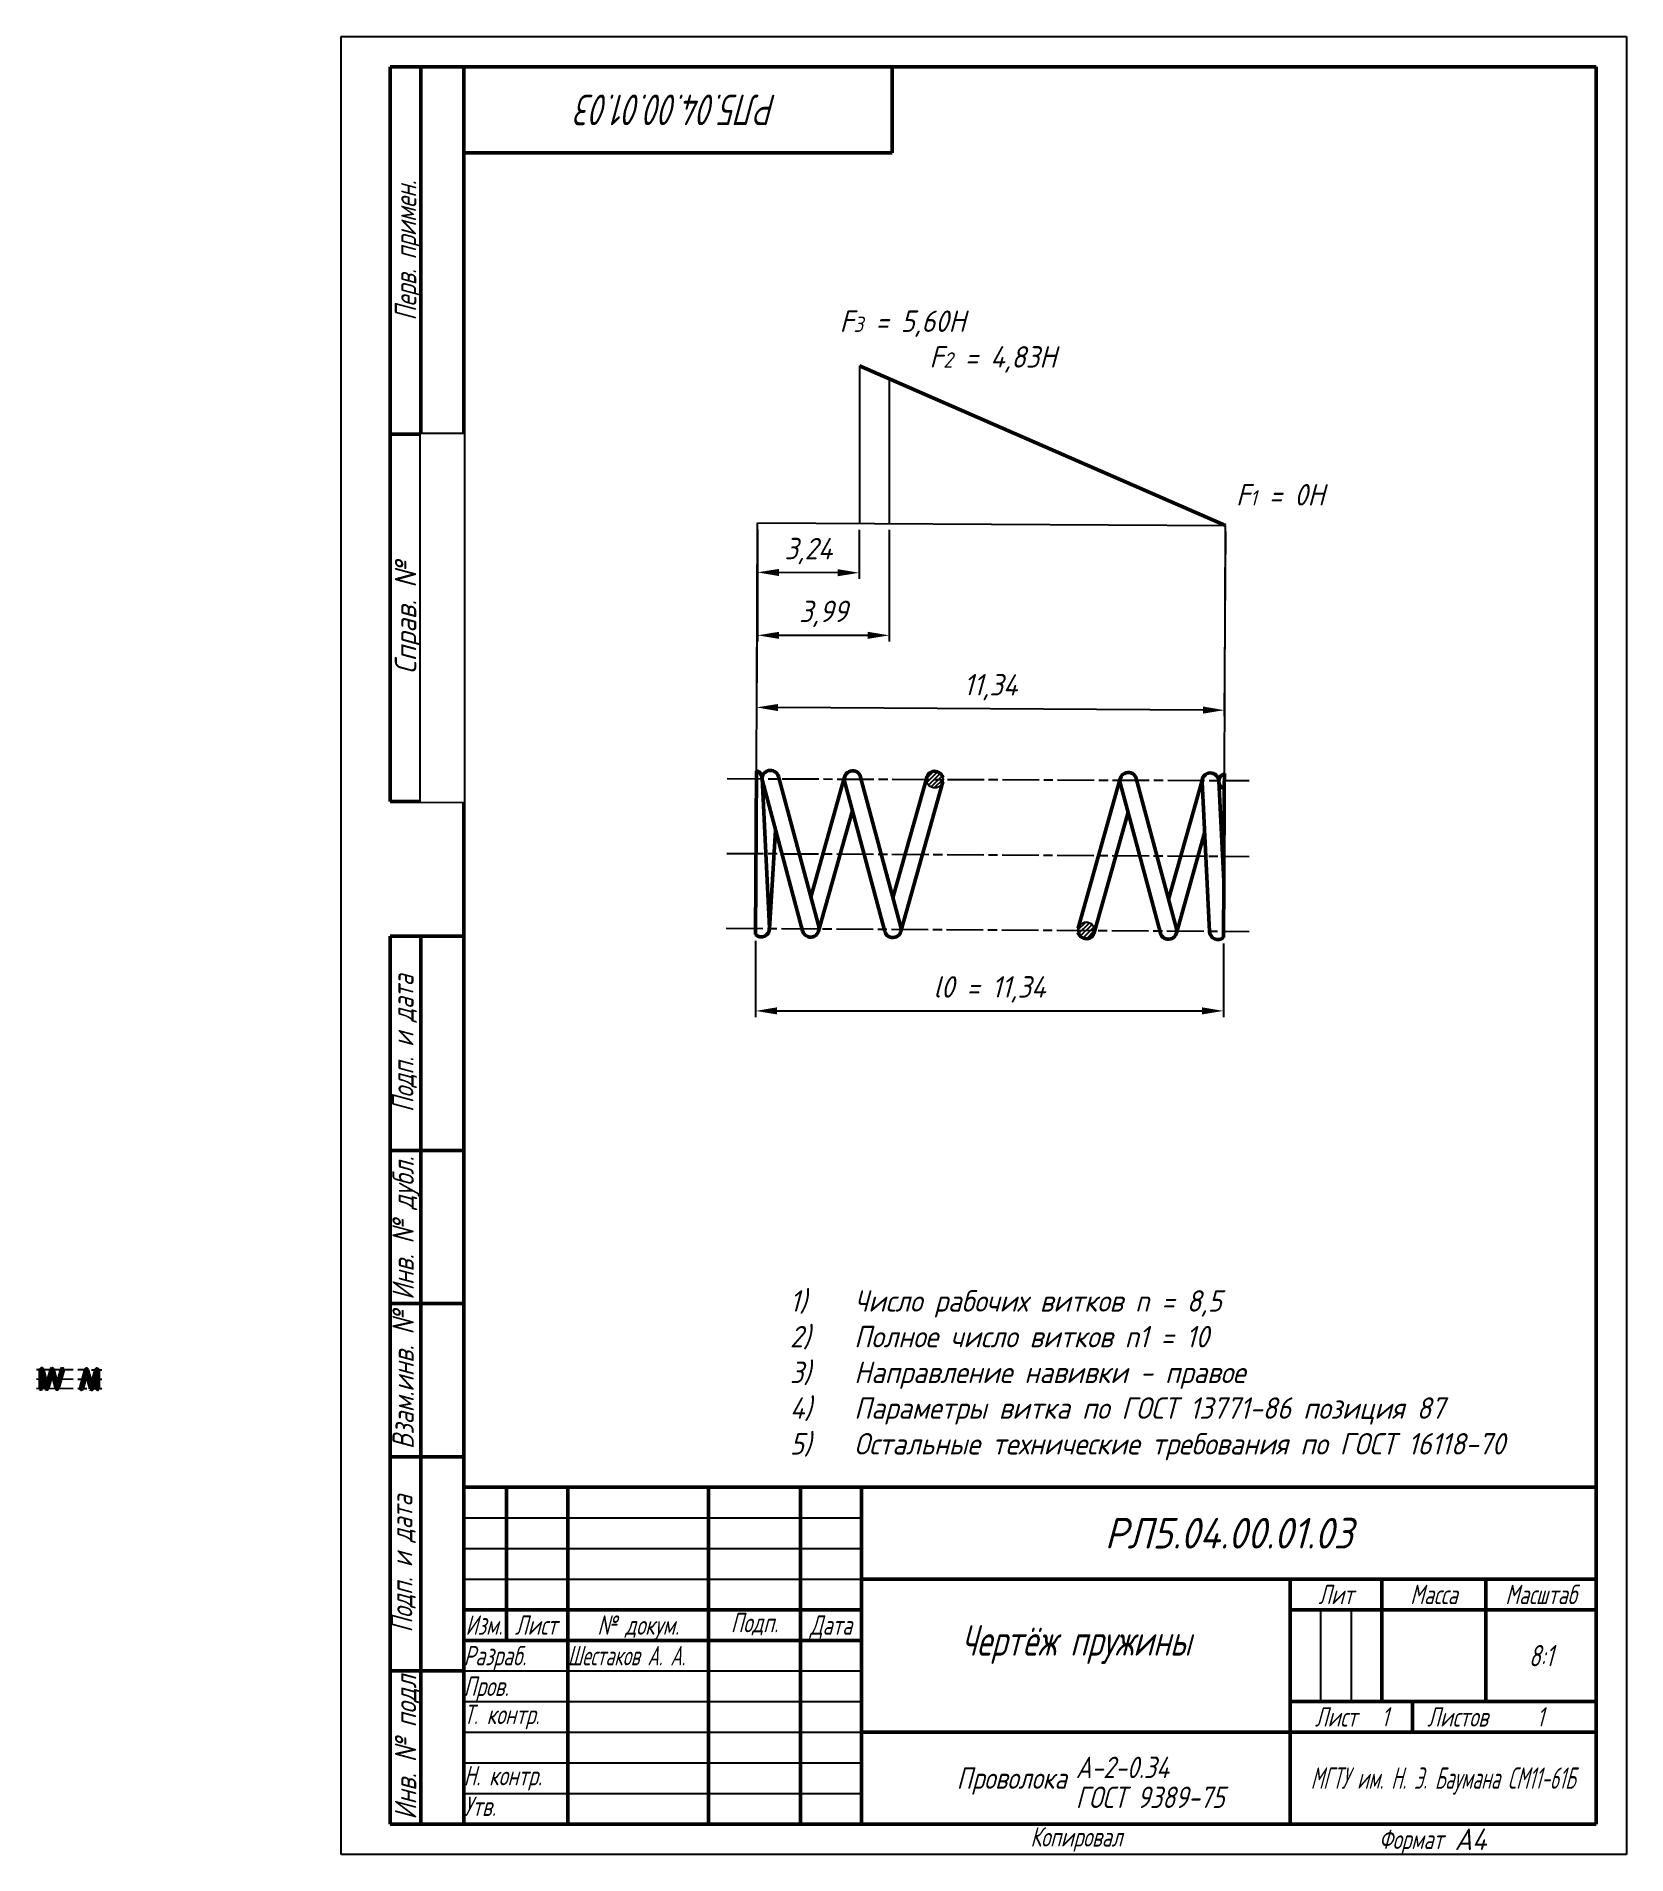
# Model space of a CAD drawing. Header units: millimetres. Extents: x -50 to 210, y 0 to 297.
import ezdxf
from ezdxf.enums import TextEntityAlignment as Align

# ---------------------------------------------------------------- set-up
doc = ezdxf.new("R2010")
doc.units = ezdxf.units.MM
doc.set_wipeout_variables(frame=1)
doc.linetypes.add('AM_ISO08W050', pattern=[18, 12, -1.5, 3, -1.5])
doc.linetypes.add('AM_ISO08W050x2', pattern=[9, 6, -0.75, 1.5, -0.75])
for name, color, linetype, lineweight in [('AM_0N', 7, 'Continuous', 50), ('AM_4', 3, 'Continuous', 25), ('AM_5', 3, 'Continuous', 25), ('AM_7N', 4, 'AM_ISO08W050', 25), ('AM_8', 1, 'Continuous', 25), ('AM_BOR', 7, 'Continuous', 50)]:
    doc.layers.add(name, color=color, linetype=linetype, lineweight=lineweight)
doc.styles.add('ACGOSTTS', font='geniso.shx', dxfattribs={"oblique": 15})
doc.styles.get("Standard").update_dxf_attribs({"font": 'geniso.shx', "oblique": 15})
doc.dimstyles.new('AM_GOST$0', dxfattribs={"dimtxt": 3.5, "dimasz": 3.5, "dimexe": 1, "dimexo": 1, "dimgap": 1.5, "dimtad": 1, "dimtoh": 1, "dimtxsty": 'Standard', "dimcen": 0, "dimclrd": 256, "dimclre": 256, "dimclrt": 2, "dimadec": 0, "dimazin": 2, "dimtp": 0.1, "dimtm": 0.1, "dimtfac": 0.71, "dimtdec": 3, "dimtmove": 0, "dimatfit": 3, "dimfxl": 1, "dimtolj": 1, "dimlwd": -1, "dimlwe": -1, "dimarcsym": 1})
pattern_1 = [(45, (46.06143, 76.0394), (-0.3535534, 0.3535534), [])]

# ---------------------------------------------------------------- blocks, each defined once
blk = doc.blocks.new('GOST_A4')
at = {"layer": 'AM_BOR', "color": 1, "lineweight": 25}
for p, q in [((0, 0), (0, 297)), ((0, 297), (210, 297)), ((210, 297), (210, 0)), ((210, 0), (0, 0))]:
    blk.add_line(p, q, dxfattribs=at)
at = {"layer": 'AM_BOR', "color": 7, "lineweight": 50}
for p, q in [((20, 5), (20, 292)), ((20, 292), (205, 292)), ((205, 292), (205, 5)), ((205, 5), (20, 5))]:
    blk.add_line(p, q, dxfattribs=at)
blk = doc.blocks.new('GOST_FORM1')
at = {"layer": 'AM_BOR', "color": 7, "lineweight": 50}
for p, q in [((-185, 0), (-185, 55)), ((-185, 55), (0, 55)), ((-178, 55), (-178, 30)), ((-168, 55), (-168, 0)), ((-145, 55), (-145, 0)), ((-130, 55), (-130, 0)), ((-120, 55), (-120, 0)), ((0, 55), (0, 0)), ((-120, 40), (0, 40)), ((-50, 40), (-50, 0)), ((-35, 40), (-35, 20)), ((-18, 40), (-18, 20)), ((-185, 35), (-120, 35)), ((-50, 35), (0, 35)), ((-185, 30), (-120, 30)), ((-50, 20), (0, 20)), ((-30, 20), (-30, 15)), ((-120, 15), (0, 15)), ((0, 0), (-185, 0))]:
    blk.add_line(p, q, dxfattribs=at)
at = {"layer": 'AM_BOR', "color": 1, "lineweight": 25}
for p, q in [((-185, 50), (-120, 50)), ((-185, 45), (-120, 45)), ((-185, 40), (-120, 40)), ((-45, 35), (-45, 20)), ((-40, 35), (-40, 20)), ((-185, 25), (-120, 25)), ((-185, 20), (-120, 20)), ((-185, 15), (-120, 15)), ((-185, 10), (-120, 10)), ((-185, 5), (-120, 5))]:
    blk.add_line(p, q, dxfattribs=at)
at = {"layer": 'AM_BOR', "color": 1, "lineweight": 25, "style": 'ACGOSTTS', "oblique": 15, "width": 0.8}
for s, p in [('Лит', (-42.5, 37.5)), ('Масса', (-26.5, 37.5)), ('Масштаб', (-9, 37.5)), ('Изм.', (-181.7, 32.5)), ('Лист', (-173.2, 32.5)), ('№ докум.', (-156.5, 32.5)), ('Подп.', (-137.5, 32.9)), ('Дата', (-125, 32.5)), ('Лист', (-42.5, 17.5)), ('Листов', (-22.62, 17.5)), ('Копировал', (-84.92, -2.1))]:
    blk.add_text(s, height=3.17, dxfattribs=at).set_placement(p, align=Align.MIDDLE_CENTER)
for s, p in [('Разраб.', (-185, 27.5)), ('Пров.', (-185, 22.5)), ('Т. контр.', (-185, 17.9)), ('Н. контр.', (-185, 7.9)), ('Утв.', (-185, 2.9))]:
    blk.add_text(s, height=3.17, dxfattribs=at).set_placement(p, align=Align.MIDDLE_LEFT)
blk.add_text('Формат', height=3.17, dxfattribs=at).set_placement((-25, -2.5), align=Align.MIDDLE_RIGHT)
at = {"layer": 'AM_BOR', "color": 2, "lineweight": 25, "style": 'ACGOSTTS', "oblique": 15}
for tag, height, p in [('GEN-TITLE-PARTNO{23}', 5, (-60, 47.5)), ('GEN-TITLE-CMPNY{13}', 3.5, (-25, 7.5))]:
    blk.add_attdef(tag, text='', height=height, dxfattribs=at).set_placement(p, align=Align.MIDDLE_CENTER)
at = {"layer": 'AM_BOR', "color": 2, "lineweight": 25, "style": 'ACGOSTTS', "oblique": 15, "width": 0.8}
for tag, height, p in [('GEN-TITLE-DES1{13}', 5, (-85, 30)), ('GEN-TITLE-LIT1{1}', 3.5, (-47.9, 27.5)), ('GEN-TITLE-LIT2{1.1}', 3.5, (-42.9, 27.5)), ('GEN-TITLE-LIT3{1.1}', 3.5, (-37.9, 27.5)), ('GEN-TITLE-WT{4}', 3.5, (-27, 27.5)), ('GEN-TITLE-SCA{6}', 3.5, (-9, 27.5)), ('GEN-TITLE-DES2{21}', 3.17, (-85, 19.5)), ('GEN-TITLE-SHEET{2.2}', 3.17, (-34.5, 17.5)), ('GEN-TITLE-NUMSHTS{5}', 3.17, (-9.12, 17.5))]:
    blk.add_attdef(tag, text='', height=height, dxfattribs=at).set_placement(p, align=Align.MIDDLE_CENTER)
at = {"layer": 'AM_BOR', "color": 2, "lineweight": 25, "style": 'ACGOSTTS', "oblique": 15}
for tag, height, width, p in [('GEN-TITLE-NAME{6.5}', 3.17, 0.8, (-168, 27.5)), ('GEN-TITLE-CHKM{6.5}', 3.17, 0.8, (-168, 22.5)), ('GEN-TITLE-ENG{6.5}', 3.17, 0.8, (-168, 17.5)), ('GEN-TITLE-AUTH{6.5}', 3.17, 0.8, (-168, 12.5)), ('GEN-TITLE-APPD{6.5}', 3.17, 0.8, (-168, 7.5)), ('GEN-TITLE-MAT2{9}', 3.5, 0.9, (-85, 9.25)), ('GEN-TITLE-MAT3{9}', 3.5, 0.9, (-85, 4.37)), ('GEN-TITLE-APPM{6.5}', 3.17, 0.8, (-168, 2.5))]:
    blk.add_attdef(tag, text='', height=height, dxfattribs=dict(at, width=width)).set_placement(p, align=Align.MIDDLE_LEFT)
at = {"layer": 'AM_BOR', "color": 1, "lineweight": 25, "style": 'ACGOSTTS', "oblique": 15, "width": 0.8}
blk.add_attdef('GEN-TITLE-AUTHT{5}', text='', height=3.17, dxfattribs=at).set_placement((-185, 12.9), align=Align.MIDDLE_LEFT)
at = {"layer": 'AM_BOR', "color": 2, "lineweight": 25, "style": 'ACGOSTTS', "oblique": 15, "width": 0.9}
blk.add_attdef('GEN-TITLE-MAT1{9}', text='', height=3.5, dxfattribs=at).set_placement((-86.5, 7.5), align=Align.MIDDLE_RIGHT)
at = {"layer": 'AM_BOR', "color": 2, "lineweight": 25, "style": 'ACGOSTTS', "oblique": 15}
blk.add_attdef('GEN-TITLE-SIZ{15.7}', text='', height=3.5, dxfattribs=at).set_placement((-23.1, -2.5), align=Align.MIDDLE_LEFT)
blk = doc.blocks.new('GOST_EXT12')
at = {"layer": 'AM_BOR', "color": 7, "lineweight": 50, "ltscale": 0.3}
for p, q in [((0, 287), (-12, 287)), ((-12, 287), (-12, 167)), ((-7, 167), (-7, 287)), ((0, 167), (0, 287)), ((-12, 227), (0, 227)), ((-12, 167), (0, 167))]:
    blk.add_line(p, q, dxfattribs=at)
at = {"layer": 'AM_BOR', "color": 7, "lineweight": 50}
for p, q in [((0, 145), (-12, 145)), ((-12, 145), (-12, 110)), ((-12, 0), (-12, 145)), ((-7, 0), (-7, 145)), ((0, 145), (0, 0)), ((0, 110), (-12, 110)), ((-12, 110), (-12, 85)), ((0, 85), (-12, 85)), ((-12, 85), (-12, 60)), ((0, 60), (-12, 60)), ((-12, 60), (-12, 25)), ((0, 25), (-12, 25)), ((-12, 25), (-12, 0)), ((0, 0), (-12, 0))]:
    blk.add_line(p, q, dxfattribs=at)
at = {"layer": 'AM_BOR', "color": 1, "lineweight": 25, "style": 'ACGOSTTS', "oblique": 15}
for s, width, p in [('Перв. примен.', 0.821392, (-9.5, 257)), ('Подп. и дата', 0.842977, (-9.95, 127.5)), ('Инв. № дубл.', 0.891828, (-9.9, 97.31)), ('Взам.инв. №', 0.899981, (-9.9, 72.5)), ('Подп. и дата', 0.842977, (-10.13, 42.5)), ('Инв. № подл', 0.910904, (-9.5, 12.5))]:
    blk.add_text(s, height=3.5, rotation=90, dxfattribs=dict(at, width=width)).set_placement(p, align=Align.MIDDLE_CENTER)
blk.add_text('Справ. №', height=3.5, rotation=90, dxfattribs=at).set_placement((-9.5, 197), align=Align.MIDDLE_CENTER)
at = {"layer": 'AM_BOR', "color": 2, "lineweight": 25, "style": 'ACGOSTTS', "oblique": 15, "width": 0.8}
for tag, p in [('GEN-TITLE-FREF{16}', (-3.5, 257)), ('GEN-TITLE-RPARTNO{16}', (-3.5, 197)), ('GEN-TITLE-SDT2{10}', (-3.5, 127.5)), ('GEN-TITLE-CSTKN{7}', (-3.5, 97.5)), ('GEN-TITLE-RSTKN{7}', (-3.5, 72.5)), ('GEN-TITLE-SDT1{10}', (-3.5, 42.5)), ('GEN-TITLE-STKN{7}', (-3.5, 12.5))]:
    blk.add_attdef(tag, text='', height=3.17, rotation=90, dxfattribs=at).set_placement(p, align=Align.MIDDLE_CENTER)
blk.add_wipeout([(-7, 227), (-7, 167), (0, 167), (0, 227)])
blk = doc.blocks.new('GOST_EXT3_L')
at = {"layer": 'AM_BOR', "color": 7, "lineweight": 50}
for p, q in [((0, 0), (70, 0)), ((0, -14), (0, 0)), ((70, 0), (70, -14)), ((70, -14), (0, -14))]:
    blk.add_line(p, q, dxfattribs=at)
at = {"layer": 'AM_BOR', "color": 2, "lineweight": 25, "style": 'ACGOSTTS', "oblique": 15, "width": 0.8}
blk.add_attdef('GEN-TITLE-PARTNO{11.7}', text='', height=5, rotation=180, dxfattribs=at).set_placement((35, -7), align=Align.MIDDLE_CENTER)
blk = doc.blocks.new('*D6')
at = {"layer": 'AM_5', "linetype": 'ByBlock', "transparency": 16777216}
for p, q in [((67.69, 149.27), (67.69, 136.82)), ((144.11, 148.82), (144.11, 136.82)), ((71.19, 137.82), (140.61, 137.82))]:
    blk.add_line(p, q, dxfattribs=at)
at = {"layer": 'AM_5', "transparency": 16777216}
for points in [[(71.19, 138.4), (71.19, 137.24), (67.69, 137.82)], [(140.61, 138.4), (140.61, 137.24), (144.11, 137.82)]]:
    blk.add_solid(points, dxfattribs=at)
at = {"layer": 'Defpoints', "color": 0, "transparency": 16777216}
for p in [(67.69, 150.27), (144.11, 149.82), (144.11, 137.82)]:
    blk.add_point(p, dxfattribs=at)
at = {"layer": 'AM_5', "color": 2, "transparency": 16777216, "insert": (105.9, 141.33), "char_height": 3.5, "attachment_point": 5}
blk.add_mtext('\\A1;l0 = 11,34', dxfattribs=at)
blk = doc.blocks.new('*D7')
at = {"layer": 'AM_5', "linetype": 'ByBlock', "transparency": 16777216}
for p, q in [((68.02, 216.44), (67.98, 208.45)), ((84.63, 216.37), (84.6, 208.38)), ((81.1, 209.39), (71.49, 209.43))]:
    blk.add_line(p, q, dxfattribs=at)
at = {"layer": 'AM_5', "transparency": 16777216}
for points in [[(71.49, 210.01), (71.49, 208.85), (67.99, 209.45)], [(81.11, 209.97), (81.1, 208.81), (84.6, 209.38)]]:
    blk.add_solid(points, dxfattribs=at)
at = {"layer": 'Defpoints', "color": 0, "transparency": 16777216}
for p in [(68.02, 217.44), (84.64, 217.37), (67.99, 209.45)]:
    blk.add_point(p, dxfattribs=at)
at = {"layer": 'AM_5', "color": 2, "transparency": 16777216, "insert": (76.31, 212.92), "char_height": 3.5, "attachment_point": 5, "rotation": 359.7588}
blk.add_mtext('\\A1;3,24', dxfattribs=at)
blk = doc.blocks.new('*D8')
at = {"layer": 'AM_5', "linetype": 'ByBlock', "transparency": 16777216}
for p, q in [((68.02, 216.46), (68.02, 198.16)), ((89.5, 216.37), (89.5, 198.16)), ((86, 199.16), (71.52, 199.16))]:
    blk.add_line(p, q, dxfattribs=at)
at = {"layer": 'AM_5', "transparency": 16777216}
for points in [[(71.52, 199.74), (71.52, 198.58), (68.02, 199.16)], [(86, 199.74), (86, 198.58), (89.5, 199.16)]]:
    blk.add_solid(points, dxfattribs=at)
at = {"layer": 'Defpoints', "color": 0, "transparency": 16777216}
for p in [(68.02, 217.46), (89.5, 217.37), (68.02, 199.16)]:
    blk.add_point(p, dxfattribs=at)
at = {"layer": 'AM_5', "color": 2, "transparency": 16777216, "insert": (78.76, 202.67), "char_height": 3.5, "attachment_point": 5}
blk.add_mtext('\\A1;3,99', dxfattribs=at)
blk = doc.blocks.new('*D9')
at = {"layer": 'AM_5', "linetype": 'ByBlock', "transparency": 16777216}
for p, q in [((68.02, 216.42), (67.84, 186.39)), ((144.44, 216.1), (144.26, 185.94)), ((140.76, 186.96), (71.34, 187.37))]:
    blk.add_line(p, q, dxfattribs=at)
at = {"layer": 'AM_5', "transparency": 16777216}
for points in [[(71.35, 187.95), (71.34, 186.79), (67.84, 187.39)], [(140.77, 187.54), (140.76, 186.37), (144.26, 186.94)]]:
    blk.add_solid(points, dxfattribs=at)
at = {"layer": 'Defpoints', "color": 0, "transparency": 16777216}
for p in [(68.02, 217.42), (144.44, 217.1), (67.84, 187.39)]:
    blk.add_point(p, dxfattribs=at)
at = {"layer": 'AM_5', "color": 2, "transparency": 16777216, "insert": (106.07, 190.68), "char_height": 3.5, "attachment_point": 5, "rotation": 359.6592}
blk.add_mtext('\\A1;11,34', dxfattribs=at)

msp = doc.modelspace()

# ---------------------------------------------------------------- hatches: boundary and pattern name
at = {"layer": 'AM_8'}
h = msp.add_hatch(dxfattribs=at)
h.set_pattern_fill('_U', color=256, scale=0.5, angle=45, style=0, pattern_type=0)
h.set_pattern_definition(pattern_1)
edge = h.paths.add_edge_path()
edge.add_arc((96.961, 175.591), 1.36, 344.32756, 588.58412)
edge.add_arc((96.961, 175.591), 1.36, 228.58412, 344.32756)
h = msp.add_hatch(dxfattribs=at)
h.set_pattern_fill('_U', color=256, scale=0.5, angle=45, style=0, pattern_type=0)
h.set_pattern_definition(pattern_1)
edge = h.paths.add_edge_path()
edge.add_arc((121.715, 150.964), 1.36, 164.32756, 425.16831)
edge.add_arc((121.715, 150.964), 1.36, 65.16831, 164.32756)

# ---------------------------------------------------------------- linework, layer by layer
for centre, radius in [((96.961, 175.591), 1.36), ((121.715, 150.964), 1.36), ((-45.563, 79.227), 0.17), ((-42.468, 76.149), 0.17)]:
    msp.add_circle(centre, radius)
at = {"layer": 'AM_0N'}
for p, q in [((144.444, 217.101), (84.638, 243.195)), ((67.852, 177.047), (67.693, 150.273)), ((69.966, 151.347), (68.749, 175.835)), ((68.753, 175.759), (68.758, 175.835)), ((68.801, 175.399), (75.367, 150.88)), ((77.995, 151.583), (71.429, 176.103)), ((82.228, 176.038), (76.711, 156.375)), ((82.224, 175.319), (88.79, 150.8)), ((91.417, 151.503), (84.852, 176.023)), ((95.651, 175.959), (90.134, 156.295)), ((127.262, 175.771), (120.405, 151.331)), ((136.451, 151.235), (129.886, 175.755)), ((140.685, 175.691), (135.168, 156.027)), ((140.636, 175.256), (141.853, 150.768)), ((144.168, 158.978), (143.353, 175.391)), ((143.357, 175.315), (143.361, 175.391)), ((144.258, 174.028), (144.273, 176.592)), ((91.413, 150.784), (98.27, 175.224)), ((127.258, 175.051), (133.824, 150.532)), ((144.258, 174.028), (144.168, 158.978)), ((77.99, 150.864), (83.507, 170.528)), ((123.024, 150.596), (128.541, 170.26)), ((70.959, 167.34), (69.965, 151.196)), ((136.447, 150.516), (141.05, 166.923)), ((144.114, 149.818), (144.168, 158.978)), ((-49.201, 79.409), (-49.221, 76.062)), ((-49.089, 79.248), (-49.088, 79.258)), ((-48.937, 76.197), (-49.089, 79.258)), ((-49.083, 79.203), (-48.262, 76.138)), ((-48.813, 78.196), (-48.937, 76.178)), ((-47.934, 76.226), (-48.754, 79.291)), ((-47.404, 79.283), (-48.094, 76.825)), ((-47.934, 76.136), (-47.244, 78.594)), ((-47.405, 79.193), (-46.584, 76.128)), ((-46.256, 76.216), (-47.076, 79.281)), ((-45.726, 79.273), (-46.416, 76.815)), ((-46.256, 76.126), (-45.399, 79.181)), ((-41.775, 79.25), (-42.632, 76.195)), ((-42.305, 76.103), (-41.615, 78.561)), ((-41.776, 79.16), (-40.955, 76.095)), ((-40.626, 76.183), (-41.447, 79.248)), ((-40.097, 79.24), (-40.787, 76.782)), ((-40.627, 76.093), (-40.052, 78.144)), ((-40.103, 79.185), (-39.951, 76.124)), ((-39.662, 77.151), (-39.764, 79.202)), ((-39.763, 79.193), (-39.763, 79.202)), ((-39.651, 79.032), (-39.662, 77.151)), ((-39.651, 79.032), (-39.649, 79.352)), ((-39.669, 76.006), (-39.662, 77.151))]:
    msp.add_line(p, q, dxfattribs=at)
for centre, radius, start, end in [((67.391, 175.767), 1.36, 2.84391, 70.18795), ((70.115, 175.751), 1.36, 14.99078, 194.99078), ((83.538, 175.671), 1.36, 14.99078, 194.99078), ((96.961, 175.591), 1.36, 14.99078, 194.99078), ((128.572, 175.403), 1.36, 14.99078, 194.99078), ((141.995, 175.323), 1.36, 2.84391, 182.84391), ((144.719, 175.307), 1.36, 109.13039, 250.18795), ((76.681, 151.231), 1.36, 194.99078, 14.99078), ((90.104, 151.152), 1.36, 194.99078, 14.99078), ((68.607, 151.279), 1.36, 227.72984, 2.84391), ((121.715, 150.964), 1.36, 194.99078, 14.99078), ((135.138, 150.884), 1.36, 194.99078, 14.99078), ((143.211, 150.836), 1.36, 182.84391, 311.5885), ((-49.259, 79.249), 0.17, 2.84391, 70.18795), ((-48.918, 79.247), 0.17, 14.99078, 194.99078), ((-47.241, 79.237), 0.17, 14.99078, 194.99078), ((-45.563, 79.227), 0.17, 14.99078, 194.99078), ((-41.611, 79.204), 0.17, 14.99078, 194.99078), ((-39.934, 79.194), 0.17, 2.84391, 182.84391), ((-39.593, 79.192), 0.17, 109.13039, 250.18795), ((-49.107, 76.188), 0.17, 227.72984, 2.84391), ((-48.098, 76.182), 0.17, 194.99078, 14.99078), ((-46.42, 76.172), 0.17, 194.99078, 14.99078), ((-42.468, 76.149), 0.17, 194.99078, 14.99078), ((-40.791, 76.139), 0.17, 194.99078, 14.99078), ((-39.781, 76.133), 0.17, 182.84391, 311.5885)]:
    msp.add_arc(centre, radius, start, end, dxfattribs=at)
at = {"layer": 'AM_5'}
for p, q in [((84.638, 243.195), (84.638, 217.37)), ((89.501, 241.073), (89.501, 217.37)), ((67.852, 177.047), (68.022, 217.556)), ((68.022, 217.556), (144.444, 217.101)), ((144.273, 176.592), (144.444, 217.101))]:
    msp.add_line(p, q, dxfattribs=at)
at = {"layer": 'AM_7N', "linetype": 'AM_ISO08W050x2'}
for p, q in [((63.017, 175.763), (148.331, 175.432)), ((62.969, 163.553), (148.331, 163.045)), ((62.896, 151.313), (148.331, 150.805)), ((-49.812, 77.722), (-39.141, 77.659)), ((-49.806, 79.249), (-39.141, 79.207)), ((-49.821, 76.193), (-39.141, 76.129))]:
    msp.add_line(p, q, dxfattribs=at)

# ---------------------------------------------------------------- block references
at = {"lineweight": 0}
msp.add_blockref('GOST_A4', (0, 0), dxfattribs=at)
ref = msp.add_blockref('GOST_FORM1', (205, 5), dxfattribs=at)
ref.add_attrib('GEN-TITLE-DES1{13}', 'Чертёж пружины', dxfattribs={"layer": 'AM_BOR', "color": 2, "lineweight": 25, "height": 5, "style": 'ACGOSTTS', "oblique": 15, "width": 0.8}).set_placement((120, 35), align=Align.MIDDLE_CENTER)
ref.add_attrib('GEN-TITLE-PARTNO{23}', 'РЛ5.04.00.01.03', dxfattribs={"layer": 'AM_BOR', "color": 2, "lineweight": 25, "height": 5, "style": 'ACGOSTTS', "oblique": 15}).set_placement((145, 52.5), align=Align.MIDDLE_CENTER)
ref.add_attrib('GEN-TITLE-MAT1{9}', 'Проволока', dxfattribs={"layer": 'AM_BOR', "color": 2, "lineweight": 25, "height": 3.5, "style": 'ACGOSTTS', "oblique": 15, "width": 0.9}).set_placement((118.5, 12.5), align=Align.MIDDLE_RIGHT)
ref.add_attrib('GEN-TITLE-MAT2{9}', 'А-2-0.34', dxfattribs={"layer": 'AM_BOR', "color": 2, "lineweight": 25, "height": 3.5, "style": 'ACGOSTTS', "oblique": 15, "width": 0.9}).set_placement((120, 14.25), align=Align.MIDDLE_LEFT)
ref.add_attrib('GEN-TITLE-MAT3{9}', 'ГОСТ 9389-75', dxfattribs={"layer": 'AM_BOR', "color": 2, "lineweight": 25, "height": 3.5, "style": 'ACGOSTTS', "oblique": 15, "width": 0.9}).set_placement((120, 9.367), align=Align.MIDDLE_LEFT)
ref.add_attrib('GEN-TITLE-SCA{6}', '8:1', dxfattribs={"layer": 'AM_BOR', "color": 2, "lineweight": 25, "height": 3.5, "style": 'ACGOSTTS', "oblique": 15, "width": 0.8}).set_placement((196, 32.5), align=Align.MIDDLE_CENTER)
ref.add_attrib('GEN-TITLE-SHEET{2.2}', '1', dxfattribs={"layer": 'AM_BOR', "color": 2, "lineweight": 25, "height": 3.17, "style": 'ACGOSTTS', "oblique": 15, "width": 0.8}).set_placement((170.5, 22.5), align=Align.MIDDLE_CENTER)
ref.add_attrib('GEN-TITLE-NUMSHTS{5}', '1', dxfattribs={"layer": 'AM_BOR', "color": 2, "lineweight": 25, "height": 3.17, "style": 'ACGOSTTS', "oblique": 15, "width": 0.8}).set_placement((195.883, 22.5), align=Align.MIDDLE_CENTER)
ref.add_attrib('GEN-TITLE-CMPNY{13}', 'МГТУ им. Н. Э. Баумана СМ11-61Б', dxfattribs={"layer": 'AM_BOR', "color": 2, "lineweight": 25, "height": 3.5, "style": 'ACGOSTTS', "oblique": 15, "width": 0.653557}).set_placement((180, 12.5), align=Align.MIDDLE_CENTER)
ref.add_attrib('GEN-TITLE-NAME{6.5}', 'Шестаков А. А.', dxfattribs={"layer": 'AM_BOR', "color": 2, "lineweight": 25, "height": 3.17, "style": 'ACGOSTTS', "oblique": 15, "width": 0.716905}).set_placement((37, 32.5), align=Align.MIDDLE_LEFT)
ref.add_attrib('GEN-TITLE-SIZ{15.7}', 'A4', dxfattribs={"layer": 'AM_BOR', "color": 2, "lineweight": 25, "height": 3.5, "style": 'ACGOSTTS', "oblique": 15}).set_placement((181.9, 2.5), align=Align.MIDDLE_LEFT)

# ---------------------------------------------------------------- texts
at = {"layer": 'AM_4', "insert": (69.791, 92.193), "char_height": 3.5, "attachment_point": 1}
msp.add_mtext_dynamic_manual_height_columns('\\pxi-3,l4,t4;1)^IЧисло рабочих витков n = 8,5\\P2)^IПолное число витков n1 = 10\\P3)^IНаправление навивки - правое\\P4)^IПараметры витка по ГОСТ 13771-86 позиция 87\\P5)^IОстальные технические требования по ГОСТ 16118-70', width=133.01572, gutter_width=12.5, heights=[0], dxfattribs=at)
at = {"layer": 'AM_5', "char_height": 3.5, "attachment_point": 1}
for s, width, insert in [('F{\\H0.71429x;3} = 5,60Н', 26.06454, (81.431, 252.226)), ('F{\\H0.71429x;2} = 4,83Н', 22.39921, (96.092, 246.392)), ('F{\\H0.71429x;1} = 0Н', 16.15458, (146.185, 223.871))]:
    msp.add_mtext_dynamic_manual_height_columns(s, width=width, gutter_width=12.5, heights=[0], dxfattribs=dict(at, insert=insert))

# ---------------------------------------------------------------- dimensions: what is measured, and where the dimension line sits
at = {"layer": 'AM_5'}
for base, p1, p2, angle, text, picture, middle in [((67.843, 187.391), (144.444, 217.101), (68.022, 217.423), 179.65917, '11,34', '*D9', (106.075, 190.676)), ((68.022, 199.16), (89.501, 217.37), (68.022, 217.461), 0, '3,99', '*D8', (78.761, 202.672)), ((144.114, 137.818), (67.693, 150.273), (144.114, 149.818), 0, 'l0 = 11,34', '*D6', (105.903, 141.331))]:
    dim = msp.add_linear_dim(base=base, p1=p1, p2=p2, angle=angle, text=text, dimstyle='AM_GOST$0', override={"dimpost": ''}, dxfattribs=at)
    dim.commit()
    dim.dimension.update_dxf_attribs({"geometry": picture, "text_midpoint": middle})
dim = msp.add_aligned_dim(p1=(84.638, 217.37), p2=(68.022, 217.44), distance=7.994, text='3,24', dimstyle='AM_GOST$0', override={"dimpost": ''}, dxfattribs=at)
dim.commit()
dim.dimension.update_dxf_attribs({"geometry": '*D7', "text_midpoint": (76.311, 212.924)})

# ---------------------------------------------------------------- next in the draw order: block references
at = {"lineweight": 0}
msp.add_blockref('GOST_EXT12', (20, 5), dxfattribs=at)

# ---------------------------------------------------------------- next in the draw order: block references
msp.add_blockref('GOST_EXT3_L', (20, 292), dxfattribs=at).add_auto_attribs({'GEN-TITLE-PARTNO{11.7}': 'РЛ5.04.00.01.03'})

doc.saveas('drawing.dxf')
